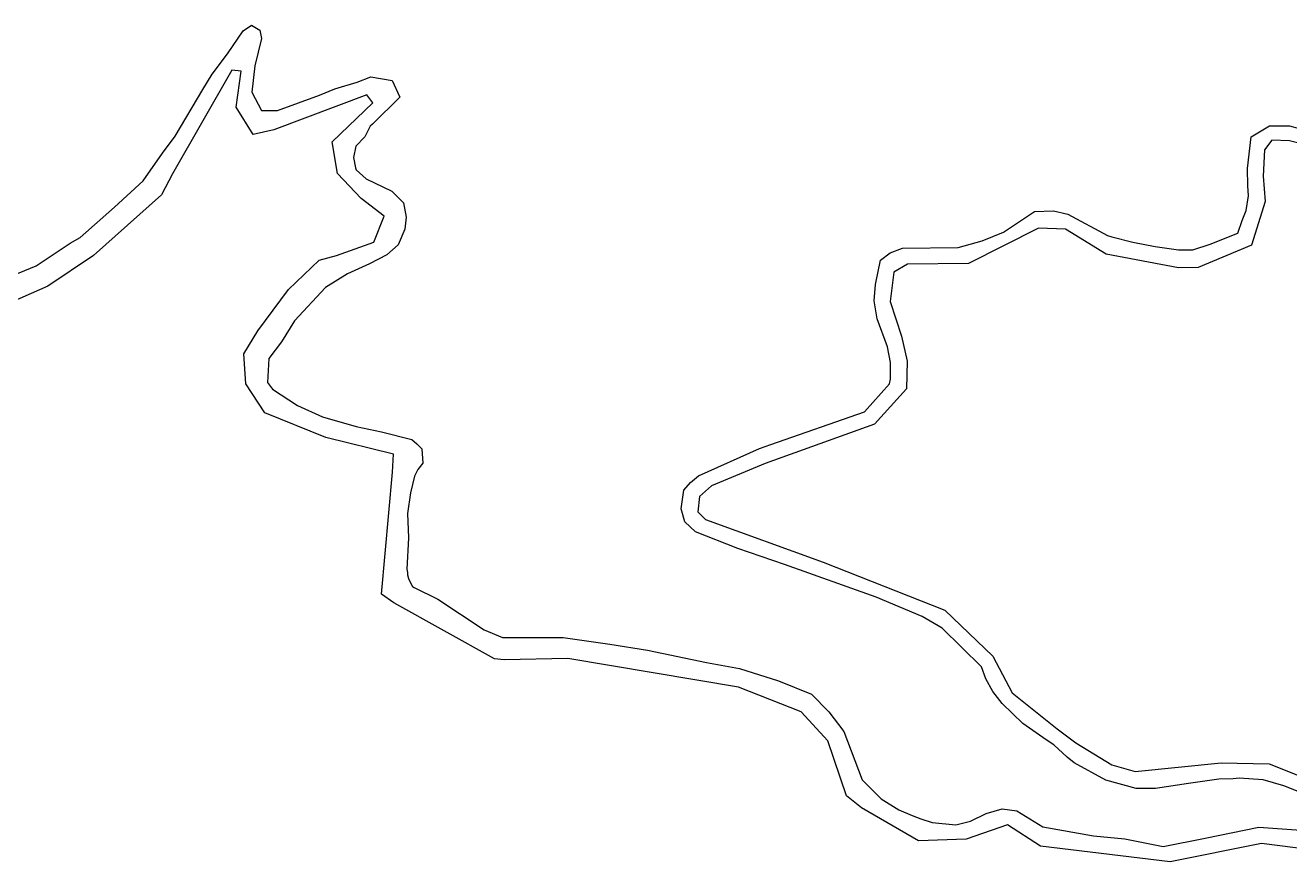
# Model space of a CAD drawing. Header units: millimetres. Extents: x 617751 to 636088, y 68402 to 77988.
# Drawn here: x 621879 to 622919, y 71187 to 71875 of the extents above; entities that cross this region are included whole.
import ezdxf

# ---------------------------------------------------------------- set-up
doc = ezdxf.new("R2010")
doc.units = ezdxf.units.MM
doc.header["$LTSCALE"] = 3
doc.header["$MEASUREMENT"] = 0
doc.layers.add('ALINHAMENTO PREDIAL', color=120, linetype='Continuous')

msp = doc.modelspace()

# ---------------------------------------------------------------- linework, layer by layer
at = {"layer": 'ALINHAMENTO PREDIAL'}
for points in [[(621858.7, 71665.1), (621888, 71677.2), (621915.8, 71695.6), (621924, 71700.5), (621952.3, 71725.2), (621975.9, 71746.9), (621991.7, 71769.7), (622002.2, 71783.6), (622025.1, 71821.9), (622032.7, 71834.6), (622045.2, 71851.2), (622058.1, 71870.2), (622065, 71874.8), (622071.8, 71870.9), (622073.3, 71864), (622067.7, 71841.4), (622065.3, 71819.8), (622073.3, 71804.7), (622086.5, 71804.7), (622120.9, 71817.4), (622133.5, 71822.5), (622152, 71828), (622163.3, 71832.3), (622180.6, 71829.3), (622187, 71815.8), (622164.5, 71793.4), (622162.5, 71791.8), (622158.1, 71783), (622150.9, 71775.3), (622148.8, 71766), (622150.6, 71757.6), (622151.2, 71756.1), (622159.2, 71748.6), (622180.3, 71738.5), (622190, 71728.8), (622192.3, 71717.2), (622191.2, 71707.1), (622185.6, 71694.4), (622176.2, 71686.1), (622162.2, 71678.8), (622143.9, 71670.4), (622126, 71659.3), (622100.5, 71631.9), (622089.6, 71614.5), (622079.2, 71600.8), (622078.3, 71581.1), (622082.2, 71575.7), (622102.9, 71562.2), (622123.4, 71552.9), (622151, 71545), (622172, 71540.6), (622196.8, 71534.3), (622201.1, 71530.7), (622205.2, 71526.6), (622205.8, 71514.9), (622201.7, 71509.6), (622199, 71504.3), (622195.7, 71490.4), (622193.3, 71473.4), (622194.2, 71453.6), (622192.8, 71427.8), (622193.2, 71424.9), (622193.2, 71423.1), (622194.1, 71420.2), (622194.9, 71418.1), (622197.3, 71413.6), (622198.9, 71412.7), (622218.4, 71403.2), (622256.3, 71377.8), (622271.4, 71371.7), (622321.4, 71371.7), (622359.7, 71366.1), (622390.8, 71361.1), (622439.3, 71351.1), (622466.5, 71346.1), (622498.4, 71335.9), (622525.7, 71325.1), (622539.9, 71310.4), (622552.3, 71294.3), (622567.2, 71254.6), (622582.9, 71238.9), (622597.3, 71229.8), (622608.5, 71225.4), (622615.4, 71222.4), (622624.8, 71219.6), (622644.4, 71217.7), (622656.4, 71220.5), (622669.3, 71226.9), (622682.4, 71230.7), (622694.4, 71229), (622715.9, 71216), (622757.6, 71208.6), (622783.2, 71206.1), (622814.7, 71199.7), (622849.4, 71206.6), (622893.4, 71215.7), (622935.6, 71212.6)], [(621858.7, 71665.1), (621888, 71677.2), (621915.8, 71695.6), (621924, 71700.5), (621952.3, 71725.2), (621975.9, 71746.9), (621991.7, 71769.7), (622002.2, 71783.6), (622025.1, 71821.9), (622032.7, 71834.6), (622045.2, 71851.2), (622058.1, 71870.2), (622065, 71874.8), (622071.8, 71870.9), (622073.3, 71864), (622067.7, 71841.4), (622065.3, 71819.8), (622073.3, 71804.7), (622086.5, 71804.7), (622120.9, 71817.4), (622133.5, 71822.5), (622152, 71828), (622163.3, 71832.3), (622180.6, 71829.3), (622187, 71815.8), (622164.5, 71793.4), (622162.5, 71791.8), (622158.1, 71783), (622150.9, 71775.3), (622148.8, 71766), (622150.6, 71757.6), (622151.2, 71756.1), (622159.2, 71748.6), (622180.3, 71738.5), (622190, 71728.8), (622192.3, 71717.2), (622191.2, 71707.1), (622185.6, 71694.4), (622176.2, 71686.1), (622162.2, 71678.8), (622143.9, 71670.4), (622126, 71659.3), (622100.5, 71631.9), (622089.6, 71614.5), (622079.2, 71600.8), (622078.3, 71581.1), (622082.2, 71575.7), (622102.9, 71562.2), (622123.4, 71552.9), (622151, 71545), (622172, 71540.6), (622196.8, 71534.3), (622201.1, 71530.7), (622205.2, 71526.6), (622205.8, 71514.9), (622201.7, 71509.6), (622199, 71504.3), (622195.7, 71490.4), (622193.3, 71473.4), (622194.2, 71453.6), (622192.8, 71427.8), (622193.2, 71424.9), (622193.2, 71423.1), (622194.1, 71420.2), (622194.9, 71418.1), (622197.3, 71413.6), (622198.9, 71412.7), (622218.4, 71403.2), (622256.3, 71377.8), (622271.4, 71371.7), (622321.4, 71371.7), (622359.7, 71366.1), (622390.8, 71361.1), (622439.3, 71351.1), (622466.5, 71346.1), (622498.4, 71335.9), (622525.7, 71325.1), (622539.9, 71310.4), (622552.3, 71294.3), (622567.2, 71254.6), (622582.9, 71238.9), (622597.3, 71229.8), (622608.5, 71225.4), (622615.4, 71222.4), (622624.8, 71219.6), (622644.4, 71217.7), (622656.4, 71220.5), (622669.3, 71226.9), (622682.4, 71230.7), (622694.4, 71229), (622715.9, 71216), (622757.6, 71208.6), (622783.2, 71206.1), (622814.7, 71199.7), (622849.4, 71206.6), (622893.4, 71215.7), (622935.6, 71212.6)], [(621858.7, 71665.1), (621888, 71677.2), (621915.8, 71695.6), (621924, 71700.5), (621952.3, 71725.2), (621975.9, 71746.9), (621991.7, 71769.7), (622002.2, 71783.6), (622025.1, 71821.9), (622032.7, 71834.6), (622045.2, 71851.2), (622058.1, 71870.2), (622065, 71874.8), (622071.8, 71870.9), (622073.3, 71864), (622067.7, 71841.4), (622065.3, 71819.8), (622073.3, 71804.7), (622086.5, 71804.7), (622120.9, 71817.4), (622133.5, 71822.5), (622152, 71828), (622163.3, 71832.3), (622180.6, 71829.3), (622187, 71815.8), (622164.5, 71793.4), (622162.5, 71791.8), (622158.1, 71783), (622150.9, 71775.3), (622148.8, 71766), (622150.6, 71757.6), (622151.2, 71756.1), (622159.2, 71748.6), (622180.3, 71738.5), (622190, 71728.8), (622192.3, 71717.2), (622191.2, 71707.1), (622185.6, 71694.4), (622176.2, 71686.1), (622162.2, 71678.8), (622143.9, 71670.4), (622126, 71659.3), (622100.5, 71631.9), (622089.6, 71614.5), (622079.2, 71600.8), (622078.3, 71581.1), (622082.2, 71575.7), (622102.9, 71562.2), (622123.4, 71552.9), (622151, 71545), (622172, 71540.6), (622196.8, 71534.3), (622201.1, 71530.7), (622205.2, 71526.6), (622205.8, 71514.9), (622201.7, 71509.6), (622199, 71504.3), (622195.7, 71490.4), (622193.3, 71473.4), (622194.2, 71453.6), (622192.8, 71427.8), (622193.2, 71424.9), (622193.2, 71423.1), (622194.1, 71420.2), (622194.9, 71418.1), (622197.3, 71413.6), (622198.9, 71412.7), (622218.4, 71403.2), (622256.3, 71377.8), (622271.4, 71371.7), (622321.4, 71371.7), (622359.7, 71366.1), (622390.8, 71361.1), (622439.3, 71351.1), (622466.5, 71346.1), (622498.4, 71335.9), (622525.7, 71325.1), (622539.9, 71310.4), (622552.3, 71294.3), (622567.2, 71254.6), (622582.9, 71238.9), (622597.3, 71229.8), (622608.5, 71225.4), (622615.4, 71222.4), (622624.8, 71219.6), (622644.4, 71217.7), (622656.4, 71220.5), (622669.3, 71226.9), (622682.4, 71230.7), (622694.4, 71229), (622715.9, 71216), (622757.6, 71208.6), (622783.2, 71206.1), (622814.7, 71199.7), (622849.4, 71206.6), (622893.4, 71215.7), (622935.6, 71212.6)], [(621858.7, 71665.1), (621888, 71677.2), (621915.8, 71695.6), (621924, 71700.5), (621952.3, 71725.2), (621975.9, 71746.9), (621991.7, 71769.7), (622002.2, 71783.6), (622025.1, 71821.9), (622032.7, 71834.6), (622045.2, 71851.2), (622058.1, 71870.2), (622065, 71874.8), (622071.8, 71870.9), (622073.3, 71864), (622067.7, 71841.4), (622065.3, 71819.8), (622073.3, 71804.7), (622086.5, 71804.7), (622120.9, 71817.4), (622133.5, 71822.5), (622152, 71828), (622163.3, 71832.3), (622180.6, 71829.3), (622187, 71815.8), (622164.5, 71793.4), (622162.5, 71791.8), (622158.1, 71783), (622150.9, 71775.3), (622148.8, 71766), (622150.6, 71757.6), (622151.2, 71756.1), (622159.2, 71748.6), (622180.3, 71738.5), (622190, 71728.8), (622192.3, 71717.2), (622191.2, 71707.1), (622185.6, 71694.4), (622176.2, 71686.1), (622162.2, 71678.8), (622143.9, 71670.4), (622126, 71659.3), (622100.5, 71631.9), (622089.6, 71614.5), (622079.2, 71600.8), (622078.3, 71581.1), (622082.2, 71575.7), (622102.9, 71562.2), (622123.4, 71552.9), (622151, 71545), (622172, 71540.6), (622196.8, 71534.3), (622201.1, 71530.7), (622205.2, 71526.6), (622205.8, 71514.9), (622201.7, 71509.6), (622199, 71504.3), (622195.7, 71490.4), (622193.3, 71473.4), (622194.2, 71453.6), (622192.8, 71427.8), (622193.2, 71424.9), (622193.2, 71423.1), (622194.1, 71420.2), (622194.9, 71418.1), (622197.3, 71413.6), (622198.9, 71412.7), (622218.4, 71403.2), (622256.3, 71377.8), (622271.4, 71371.7), (622321.4, 71371.7), (622359.7, 71366.1), (622390.8, 71361.1), (622439.3, 71351.1), (622466.5, 71346.1), (622498.4, 71335.9), (622525.7, 71325.1), (622539.9, 71310.4), (622552.3, 71294.3), (622567.2, 71254.6), (622582.9, 71238.9), (622597.3, 71229.8), (622608.5, 71225.4), (622615.4, 71222.4), (622624.8, 71219.6), (622644.4, 71217.7), (622656.4, 71220.5), (622669.3, 71226.9), (622682.4, 71230.7), (622694.4, 71229), (622715.9, 71216), (622757.6, 71208.6), (622783.2, 71206.1), (622814.7, 71199.7), (622849.4, 71206.6), (622893.4, 71215.7), (622935.6, 71212.6)], [(621858.7, 71665.1), (621888, 71677.2), (621915.8, 71695.6), (621924, 71700.5), (621952.3, 71725.2), (621975.9, 71746.9), (621991.7, 71769.7), (622002.2, 71783.6), (622025.1, 71821.9), (622032.7, 71834.6), (622045.2, 71851.2), (622058.1, 71870.2), (622065, 71874.8), (622071.8, 71870.9), (622073.3, 71864), (622067.7, 71841.4), (622065.3, 71819.8), (622073.3, 71804.7), (622086.5, 71804.7), (622120.9, 71817.4), (622133.5, 71822.5), (622152, 71828), (622163.3, 71832.3), (622180.6, 71829.3), (622187, 71815.8), (622164.5, 71793.4), (622162.5, 71791.8), (622158.1, 71783), (622150.9, 71775.3), (622148.8, 71766), (622150.6, 71757.6), (622151.2, 71756.1), (622159.2, 71748.6), (622180.3, 71738.5), (622190, 71728.8), (622192.3, 71717.2), (622191.2, 71707.1), (622185.6, 71694.4), (622176.2, 71686.1), (622162.2, 71678.8), (622143.9, 71670.4), (622126, 71659.3), (622100.5, 71631.9), (622089.6, 71614.5), (622079.2, 71600.8), (622078.3, 71581.1), (622082.2, 71575.7), (622102.9, 71562.2), (622123.4, 71552.9), (622151, 71545), (622172, 71540.6), (622196.8, 71534.3), (622201.1, 71530.7), (622205.2, 71526.6), (622205.8, 71514.9), (622201.7, 71509.6), (622199, 71504.3), (622195.7, 71490.4), (622193.3, 71473.4), (622194.2, 71453.6), (622192.8, 71427.8), (622193.2, 71424.9), (622193.2, 71423.1), (622194.1, 71420.2), (622194.9, 71418.1), (622197.3, 71413.6), (622198.9, 71412.7), (622218.4, 71403.2), (622256.3, 71377.8), (622271.4, 71371.7), (622321.4, 71371.7), (622359.7, 71366.1), (622390.8, 71361.1), (622439.3, 71351.1), (622466.5, 71346.1), (622498.4, 71335.9), (622525.7, 71325.1), (622539.9, 71310.4), (622552.3, 71294.3), (622567.2, 71254.6), (622582.9, 71238.9), (622597.3, 71229.8), (622608.5, 71225.4), (622615.4, 71222.4), (622624.8, 71219.6), (622644.4, 71217.7), (622656.4, 71220.5), (622669.3, 71226.9), (622682.4, 71230.7), (622694.4, 71229), (622715.9, 71216), (622757.6, 71208.6), (622783.2, 71206.1), (622814.7, 71199.7), (622849.4, 71206.6), (622893.4, 71215.7), (622935.6, 71212.6)], [(621858.7, 71665.1), (621888, 71677.2), (621915.8, 71695.6), (621924, 71700.5), (621952.3, 71725.2), (621975.9, 71746.9), (621991.7, 71769.7), (622002.2, 71783.6), (622025.1, 71821.9), (622032.7, 71834.6), (622045.2, 71851.2), (622058.1, 71870.2), (622065, 71874.8), (622071.8, 71870.9), (622073.3, 71864), (622067.7, 71841.4), (622065.3, 71819.8), (622073.3, 71804.7), (622086.5, 71804.7), (622120.9, 71817.4), (622133.5, 71822.5), (622152, 71828), (622163.3, 71832.3), (622180.6, 71829.3), (622187, 71815.8), (622164.5, 71793.4), (622162.5, 71791.8), (622158.1, 71783), (622150.9, 71775.3), (622148.8, 71766), (622150.6, 71757.6), (622151.2, 71756.1), (622159.2, 71748.6), (622180.3, 71738.5), (622190, 71728.8), (622192.3, 71717.2), (622191.2, 71707.1), (622185.6, 71694.4), (622176.2, 71686.1), (622162.2, 71678.8), (622143.9, 71670.4), (622126, 71659.3), (622100.5, 71631.9), (622089.6, 71614.5), (622079.2, 71600.8), (622078.3, 71581.1), (622082.2, 71575.7), (622102.9, 71562.2), (622123.4, 71552.9), (622151, 71545), (622172, 71540.6), (622196.8, 71534.3), (622201.1, 71530.7), (622205.2, 71526.6), (622205.8, 71514.9), (622201.7, 71509.6), (622199, 71504.3), (622195.7, 71490.4), (622193.3, 71473.4), (622194.2, 71453.6), (622192.8, 71427.8), (622193.2, 71424.9), (622193.2, 71423.1), (622194.1, 71420.2), (622194.9, 71418.1), (622197.3, 71413.6), (622198.9, 71412.7), (622218.4, 71403.2), (622256.3, 71377.8), (622271.4, 71371.7), (622321.4, 71371.7), (622359.7, 71366.1), (622390.8, 71361.1), (622439.3, 71351.1), (622466.5, 71346.1), (622498.4, 71335.9), (622525.7, 71325.1), (622539.9, 71310.4), (622552.3, 71294.3), (622567.2, 71254.6), (622582.9, 71238.9), (622597.3, 71229.8), (622608.5, 71225.4), (622615.4, 71222.4), (622624.8, 71219.6), (622644.4, 71217.7), (622656.4, 71220.5), (622669.3, 71226.9), (622682.4, 71230.7), (622694.4, 71229), (622715.9, 71216), (622757.6, 71208.6), (622783.2, 71206.1), (622814.7, 71199.7), (622849.4, 71206.6), (622893.4, 71215.7), (622935.6, 71212.6)], [(621858.7, 71665.1), (621888, 71677.2), (621915.8, 71695.6), (621924, 71700.5), (621952.3, 71725.2), (621975.9, 71746.9), (621991.7, 71769.7), (622002.2, 71783.6), (622025.1, 71821.9), (622032.7, 71834.6), (622045.2, 71851.2), (622058.1, 71870.2), (622065, 71874.8), (622071.8, 71870.9), (622073.3, 71864), (622067.7, 71841.4), (622065.3, 71819.8), (622073.3, 71804.7), (622086.5, 71804.7), (622120.9, 71817.4), (622133.5, 71822.5), (622152, 71828), (622163.3, 71832.3), (622180.6, 71829.3), (622187, 71815.8), (622164.5, 71793.4), (622162.5, 71791.8), (622158.1, 71783), (622150.9, 71775.3), (622148.8, 71766), (622150.6, 71757.6), (622151.2, 71756.1), (622159.2, 71748.6), (622180.3, 71738.5), (622190, 71728.8), (622192.3, 71717.2), (622191.2, 71707.1), (622185.6, 71694.4), (622176.2, 71686.1), (622162.2, 71678.8), (622143.9, 71670.4), (622126, 71659.3), (622100.5, 71631.9), (622089.6, 71614.5), (622079.2, 71600.8), (622078.3, 71581.1), (622082.2, 71575.7), (622102.9, 71562.2), (622123.4, 71552.9), (622151, 71545), (622172, 71540.6), (622196.8, 71534.3), (622201.1, 71530.7), (622205.2, 71526.6), (622205.8, 71514.9), (622201.7, 71509.6), (622199, 71504.3), (622195.7, 71490.4), (622193.3, 71473.4), (622194.2, 71453.6), (622192.8, 71427.8), (622193.2, 71424.9), (622193.2, 71423.1), (622194.1, 71420.2), (622194.9, 71418.1), (622197.3, 71413.6), (622198.9, 71412.7), (622218.4, 71403.2), (622256.3, 71377.8), (622271.4, 71371.7), (622321.4, 71371.7), (622359.7, 71366.1), (622390.8, 71361.1), (622439.3, 71351.1), (622466.5, 71346.1), (622498.4, 71335.9), (622525.7, 71325.1), (622539.9, 71310.4), (622552.3, 71294.3), (622567.2, 71254.6), (622582.9, 71238.9), (622597.3, 71229.8), (622608.5, 71225.4), (622615.4, 71222.4), (622624.8, 71219.6), (622644.4, 71217.7), (622656.4, 71220.5), (622669.3, 71226.9), (622682.4, 71230.7), (622694.4, 71229), (622715.9, 71216), (622757.6, 71208.6), (622783.2, 71206.1), (622814.7, 71199.7), (622849.4, 71206.6), (622893.4, 71215.7), (622935.6, 71212.6)], [(621858.7, 71665.1), (621888, 71677.2), (621915.8, 71695.6), (621924, 71700.5), (621952.3, 71725.2), (621975.9, 71746.9), (621991.7, 71769.7), (622002.2, 71783.6), (622025.1, 71821.9), (622032.7, 71834.6), (622045.2, 71851.2), (622058.1, 71870.2), (622065, 71874.8), (622071.8, 71870.9), (622073.3, 71864), (622067.7, 71841.4), (622065.3, 71819.8), (622073.3, 71804.7), (622086.5, 71804.7), (622120.9, 71817.4), (622133.5, 71822.5), (622152, 71828), (622163.3, 71832.3), (622180.6, 71829.3), (622187, 71815.8), (622164.5, 71793.4), (622162.5, 71791.8), (622158.1, 71783), (622150.9, 71775.3), (622148.8, 71766), (622150.6, 71757.6), (622151.2, 71756.1), (622159.2, 71748.6), (622180.3, 71738.5), (622190, 71728.8), (622192.3, 71717.2), (622191.2, 71707.1), (622185.6, 71694.4), (622176.2, 71686.1), (622162.2, 71678.8), (622143.9, 71670.4), (622126, 71659.3), (622100.5, 71631.9), (622089.6, 71614.5), (622079.2, 71600.8), (622078.3, 71581.1), (622082.2, 71575.7), (622102.9, 71562.2), (622123.4, 71552.9), (622151, 71545), (622172, 71540.6), (622196.8, 71534.3), (622201.1, 71530.7), (622205.2, 71526.6), (622205.8, 71514.9), (622201.7, 71509.6), (622199, 71504.3), (622195.7, 71490.4), (622193.3, 71473.4), (622194.2, 71453.6), (622192.8, 71427.8), (622193.2, 71424.9), (622193.2, 71423.1), (622194.1, 71420.2), (622194.9, 71418.1), (622197.3, 71413.6), (622198.9, 71412.7), (622218.4, 71403.2), (622256.3, 71377.8), (622271.4, 71371.7), (622321.4, 71371.7), (622359.7, 71366.1), (622390.8, 71361.1), (622439.3, 71351.1), (622466.5, 71346.1), (622498.4, 71335.9), (622525.7, 71325.1), (622539.9, 71310.4), (622552.3, 71294.3), (622567.2, 71254.6), (622582.9, 71238.9), (622597.3, 71229.8), (622608.5, 71225.4), (622615.4, 71222.4), (622624.8, 71219.6), (622644.4, 71217.7), (622656.4, 71220.5), (622669.3, 71226.9), (622682.4, 71230.7), (622694.4, 71229), (622715.9, 71216), (622757.6, 71208.6), (622783.2, 71206.1), (622814.7, 71199.7), (622849.4, 71206.6), (622893.4, 71215.7), (622935.6, 71212.6)], [(622964.4, 71193.6), (622895.8, 71202.3), (622820.5, 71187.3), (622713.9, 71200.2), (622686.7, 71217.6), (622652.8, 71205.7), (622613.7, 71204.5), (622566.8, 71231.7), (622554.4, 71241.3), (622539.1, 71286.6), (622517, 71310.6), (622465.6, 71330.8), (622325.2, 71354.4), (622272.7, 71353.3), (622264.8, 71354.1), (622182, 71400.2), (622172, 71407.1), (622181.1, 71507.6), (622181.9, 71522.2), (622126.2, 71536.1), (622076.1, 71556.2), (622060.3, 71580.2), (622058.8, 71604.7), (622070.2, 71623.6), (622095.5, 71657.6), (622120.7, 71681.6), (622134.9, 71685.6), (622165.7, 71696.6), (622174, 71717.9), (622155.1, 71732.5), (622135.7, 71753.1), (622131.4, 71779), (622164.9, 71811), (622159.8, 71817.6), (622083.3, 71788.9), (622066.3, 71785), (622052.5, 71807.5), (622056.4, 71837), (622048.9, 71837.8), (622000.1, 71752.7), (621990.9, 71735.3), (621935, 71685.7), (621897.5, 71660.3), (621860.8, 71644.2)], [(622964.4, 71193.6), (622895.8, 71202.3), (622820.5, 71187.3), (622713.9, 71200.2), (622686.7, 71217.6), (622652.8, 71205.7), (622613.7, 71204.5), (622566.8, 71231.7), (622554.4, 71241.3), (622539.1, 71286.6), (622517, 71310.6), (622465.6, 71330.8), (622325.2, 71354.4), (622272.7, 71353.3), (622264.8, 71354.1), (622182, 71400.2), (622172, 71407.1), (622181.1, 71507.6), (622181.9, 71522.2), (622126.2, 71536.1), (622076.1, 71556.2), (622060.3, 71580.2), (622058.8, 71604.7), (622070.2, 71623.6), (622095.5, 71657.6), (622120.7, 71681.6), (622134.9, 71685.6), (622165.7, 71696.6), (622174, 71717.9), (622155.1, 71732.5), (622135.7, 71753.1), (622131.4, 71779), (622164.9, 71811), (622159.8, 71817.6), (622083.3, 71788.9), (622066.3, 71785), (622052.5, 71807.5), (622056.4, 71837), (622048.9, 71837.8), (622000.1, 71752.7), (621990.9, 71735.3), (621935, 71685.7), (621897.5, 71660.3), (621860.8, 71644.2)], [(622964.4, 71193.6), (622895.8, 71202.3), (622820.5, 71187.3), (622713.9, 71200.2), (622686.7, 71217.6), (622652.8, 71205.7), (622613.7, 71204.5), (622566.8, 71231.7), (622554.4, 71241.3), (622539.1, 71286.6), (622517, 71310.6), (622465.6, 71330.8), (622325.2, 71354.4), (622272.7, 71353.3), (622264.8, 71354.1), (622182, 71400.2), (622172, 71407.1), (622181.1, 71507.6), (622181.9, 71522.2), (622126.2, 71536.1), (622076.1, 71556.2), (622060.3, 71580.2), (622058.8, 71604.7), (622070.2, 71623.6), (622095.5, 71657.6), (622120.7, 71681.6), (622134.9, 71685.6), (622165.7, 71696.6), (622174, 71717.9), (622155.1, 71732.5), (622135.7, 71753.1), (622131.4, 71779), (622164.9, 71811), (622159.8, 71817.6), (622083.3, 71788.9), (622066.3, 71785), (622052.5, 71807.5), (622056.4, 71837), (622048.9, 71837.8), (622000.1, 71752.7), (621990.9, 71735.3), (621935, 71685.7), (621897.5, 71660.3), (621860.8, 71644.2)], [(622964.4, 71193.6), (622895.8, 71202.3), (622820.5, 71187.3), (622713.9, 71200.2), (622686.7, 71217.6), (622652.8, 71205.7), (622613.7, 71204.5), (622566.8, 71231.7), (622554.4, 71241.3), (622539.1, 71286.6), (622517, 71310.6), (622465.6, 71330.8), (622325.2, 71354.4), (622272.7, 71353.3), (622264.8, 71354.1), (622182, 71400.2), (622172, 71407.1), (622181.1, 71507.6), (622181.9, 71522.2), (622126.2, 71536.1), (622076.1, 71556.2), (622060.3, 71580.2), (622058.8, 71604.7), (622070.2, 71623.6), (622095.5, 71657.6), (622120.7, 71681.6), (622134.9, 71685.6), (622165.7, 71696.6), (622174, 71717.9), (622155.1, 71732.5), (622135.7, 71753.1), (622131.4, 71779), (622164.9, 71811), (622159.8, 71817.6), (622083.3, 71788.9), (622066.3, 71785), (622052.5, 71807.5), (622056.4, 71837), (622048.9, 71837.8), (622000.1, 71752.7), (621990.9, 71735.3), (621935, 71685.7), (621897.5, 71660.3), (621860.8, 71644.2)], [(622964.4, 71193.6), (622895.8, 71202.3), (622820.5, 71187.3), (622713.9, 71200.2), (622686.7, 71217.6), (622652.8, 71205.7), (622613.7, 71204.5), (622566.8, 71231.7), (622554.4, 71241.3), (622539.1, 71286.6), (622517, 71310.6), (622465.6, 71330.8), (622325.2, 71354.4), (622272.7, 71353.3), (622264.8, 71354.1), (622182, 71400.2), (622172, 71407.1), (622181.1, 71507.6), (622181.9, 71522.2), (622126.2, 71536.1), (622076.1, 71556.2), (622060.3, 71580.2), (622058.8, 71604.7), (622070.2, 71623.6), (622095.5, 71657.6), (622120.7, 71681.6), (622134.9, 71685.6), (622165.7, 71696.6), (622174, 71717.9), (622155.1, 71732.5), (622135.7, 71753.1), (622131.4, 71779), (622164.9, 71811), (622159.8, 71817.6), (622083.3, 71788.9), (622066.3, 71785), (622052.5, 71807.5), (622056.4, 71837), (622048.9, 71837.8), (622000.1, 71752.7), (621990.9, 71735.3), (621935, 71685.7), (621897.5, 71660.3), (621860.8, 71644.2)], [(622964.4, 71193.6), (622895.8, 71202.3), (622820.5, 71187.3), (622713.9, 71200.2), (622686.7, 71217.6), (622652.8, 71205.7), (622613.7, 71204.5), (622566.8, 71231.7), (622554.4, 71241.3), (622539.1, 71286.6), (622517, 71310.6), (622465.6, 71330.8), (622325.2, 71354.4), (622272.7, 71353.3), (622264.8, 71354.1), (622182, 71400.2), (622172, 71407.1), (622181.1, 71507.6), (622181.9, 71522.2), (622126.2, 71536.1), (622076.1, 71556.2), (622060.3, 71580.2), (622058.8, 71604.7), (622070.2, 71623.6), (622095.5, 71657.6), (622120.7, 71681.6), (622134.9, 71685.6), (622165.7, 71696.6), (622174, 71717.9), (622155.1, 71732.5), (622135.7, 71753.1), (622131.4, 71779), (622164.9, 71811), (622159.8, 71817.6), (622083.3, 71788.9), (622066.3, 71785), (622052.5, 71807.5), (622056.4, 71837), (622048.9, 71837.8), (622000.1, 71752.7), (621990.9, 71735.3), (621935, 71685.7), (621897.5, 71660.3), (621860.8, 71644.2)], [(622964.4, 71193.6), (622895.8, 71202.3), (622820.5, 71187.3), (622713.9, 71200.2), (622686.7, 71217.6), (622652.8, 71205.7), (622613.7, 71204.5), (622566.8, 71231.7), (622554.4, 71241.3), (622539.1, 71286.6), (622517, 71310.6), (622465.6, 71330.8), (622325.2, 71354.4), (622272.7, 71353.3), (622264.8, 71354.1), (622182, 71400.2), (622172, 71407.1), (622181.1, 71507.6), (622181.9, 71522.2), (622126.2, 71536.1), (622076.1, 71556.2), (622060.3, 71580.2), (622058.8, 71604.7), (622070.2, 71623.6), (622095.5, 71657.6), (622120.7, 71681.6), (622134.9, 71685.6), (622165.7, 71696.6), (622174, 71717.9), (622155.1, 71732.5), (622135.7, 71753.1), (622131.4, 71779), (622164.9, 71811), (622159.8, 71817.6), (622083.3, 71788.9), (622066.3, 71785), (622052.5, 71807.5), (622056.4, 71837), (622048.9, 71837.8), (622000.1, 71752.7), (621990.9, 71735.3), (621935, 71685.7), (621897.5, 71660.3), (621860.8, 71644.2)], [(622964.4, 71193.6), (622895.8, 71202.3), (622820.5, 71187.3), (622713.9, 71200.2), (622686.7, 71217.6), (622652.8, 71205.7), (622613.7, 71204.5), (622566.8, 71231.7), (622554.4, 71241.3), (622539.1, 71286.6), (622517, 71310.6), (622465.6, 71330.8), (622325.2, 71354.4), (622272.7, 71353.3), (622264.8, 71354.1), (622182, 71400.2), (622172, 71407.1), (622181.1, 71507.6), (622181.9, 71522.2), (622126.2, 71536.1), (622076.1, 71556.2), (622060.3, 71580.2), (622058.8, 71604.7), (622070.2, 71623.6), (622095.5, 71657.6), (622120.7, 71681.6), (622134.9, 71685.6), (622165.7, 71696.6), (622174, 71717.9), (622155.1, 71732.5), (622135.7, 71753.1), (622131.4, 71779), (622164.9, 71811), (622159.8, 71817.6), (622083.3, 71788.9), (622066.3, 71785), (622052.5, 71807.5), (622056.4, 71837), (622048.9, 71837.8), (622000.1, 71752.7), (621990.9, 71735.3), (621935, 71685.7), (621897.5, 71660.3), (621860.8, 71644.2)], [(622928.6, 71243.8), (622914, 71249.7), (622897, 71254.5), (622877.2, 71256), (622872.4, 71255.5), (622860.5, 71255), (622835.7, 71251.5), (622808.4, 71247.5), (622792.7, 71247.5), (622767.8, 71254.2), (622741.6, 71268.6), (622735.8, 71273.3), (622724.9, 71283.3), (622718.6, 71287.6), (622699.4, 71300.8), (622682.5, 71317.2), (622674.7, 71327.1), (622668.9, 71337.6), (622665.5, 71347.6), (622633, 71379.2), (622616.5, 71388.9), (622578.9, 71404.7), (622503.5, 71431.7), (622464.9, 71444.7), (622430.2, 71458.5), (622421.5, 71466.6), (622418.5, 71477.3), (622420.7, 71492.6), (622426.1, 71499.1), (622432.7, 71504.6), (622482.8, 71526.9), (622492.2, 71530.3), (622569.1, 71557.1), (622589.8, 71580.2), (622590.6, 71583.9), (622590.6, 71597.7), (622588.2, 71610.6), (622579.7, 71633.6), (622577, 71648.4), (622578.1, 71661.6), (622582.4, 71681.6), (622590.4, 71687.7), (622600.5, 71691.6), (622646.2, 71692.1), (622666, 71697.5), (622683.5, 71704.7), (622709, 71721.6), (622724.5, 71722.2), (622736.4, 71719.5), (622769, 71701.9), (622772.5, 71701), (622789.9, 71696.6), (622808.3, 71693.1), (622827.4, 71690.2), (622839.1, 71690.2), (622853.4, 71694.9), (622876.3, 71703.8), (622879.8, 71714.3), (622883.2, 71722.5), (622885, 71734.7), (622884.6, 71742.9), (622884.1, 71757.2), (622887.3, 71783.2), (622902.2, 71792.2), (622918.6, 71792.2), (622966.5, 71779)], [(622928.6, 71243.8), (622914, 71249.7), (622897, 71254.5), (622877.2, 71256), (622872.4, 71255.5), (622860.5, 71255), (622835.7, 71251.5), (622808.4, 71247.5), (622792.7, 71247.5), (622767.8, 71254.2), (622741.6, 71268.6), (622735.8, 71273.3), (622724.9, 71283.3), (622718.6, 71287.6), (622699.4, 71300.8), (622682.5, 71317.2), (622674.7, 71327.1), (622668.9, 71337.6), (622665.5, 71347.6), (622633, 71379.2), (622616.5, 71388.9), (622578.9, 71404.7), (622503.5, 71431.7), (622464.9, 71444.7), (622430.2, 71458.5), (622421.5, 71466.6), (622418.5, 71477.3), (622420.7, 71492.6), (622426.1, 71499.1), (622432.7, 71504.6), (622482.8, 71526.9), (622492.2, 71530.3), (622569.1, 71557.1), (622589.8, 71580.2), (622590.6, 71583.9), (622590.6, 71597.7), (622588.2, 71610.6), (622579.7, 71633.6), (622577, 71648.4), (622578.1, 71661.6), (622582.4, 71681.6), (622590.4, 71687.7), (622600.5, 71691.6), (622646.2, 71692.1), (622666, 71697.5), (622683.5, 71704.7), (622709, 71721.6), (622724.5, 71722.2), (622736.4, 71719.5), (622769, 71701.9), (622772.5, 71701), (622789.9, 71696.6), (622808.3, 71693.1), (622827.4, 71690.2), (622839.1, 71690.2), (622853.4, 71694.9), (622876.3, 71703.8), (622879.8, 71714.3), (622883.2, 71722.5), (622885, 71734.7), (622884.6, 71742.9), (622884.1, 71757.2), (622887.3, 71783.2), (622902.2, 71792.2), (622918.6, 71792.2), (622966.5, 71779)], [(622928.6, 71243.8), (622914, 71249.7), (622897, 71254.5), (622877.2, 71256), (622872.4, 71255.5), (622860.5, 71255), (622835.7, 71251.5), (622808.4, 71247.5), (622792.7, 71247.5), (622767.8, 71254.2), (622741.6, 71268.6), (622735.8, 71273.3), (622724.9, 71283.3), (622718.6, 71287.6), (622699.4, 71300.8), (622682.5, 71317.2), (622674.7, 71327.1), (622668.9, 71337.6), (622665.5, 71347.6), (622633, 71379.2), (622616.5, 71388.9), (622578.9, 71404.7), (622503.5, 71431.7), (622464.9, 71444.7), (622430.2, 71458.5), (622421.5, 71466.6), (622418.5, 71477.3), (622420.7, 71492.6), (622426.1, 71499.1), (622432.7, 71504.6), (622482.8, 71526.9), (622492.2, 71530.3), (622569.1, 71557.1), (622589.8, 71580.2), (622590.6, 71583.9), (622590.6, 71597.7), (622588.2, 71610.6), (622579.7, 71633.6), (622577, 71648.4), (622578.1, 71661.6), (622582.4, 71681.6), (622590.4, 71687.7), (622600.5, 71691.6), (622646.2, 71692.1), (622666, 71697.5), (622683.5, 71704.7), (622709, 71721.6), (622724.5, 71722.2), (622736.4, 71719.5), (622769, 71701.9), (622772.5, 71701), (622789.9, 71696.6), (622808.3, 71693.1), (622827.4, 71690.2), (622839.1, 71690.2), (622853.4, 71694.9), (622876.3, 71703.8), (622879.8, 71714.3), (622883.2, 71722.5), (622885, 71734.7), (622884.6, 71742.9), (622884.1, 71757.2), (622887.3, 71783.2), (622902.2, 71792.2), (622918.6, 71792.2), (622966.5, 71779)], [(622928.6, 71243.8), (622914, 71249.7), (622897, 71254.5), (622877.2, 71256), (622872.4, 71255.5), (622860.5, 71255), (622835.7, 71251.5), (622808.4, 71247.5), (622792.7, 71247.5), (622767.8, 71254.2), (622741.6, 71268.6), (622735.8, 71273.3), (622724.9, 71283.3), (622718.6, 71287.6), (622699.4, 71300.8), (622682.5, 71317.2), (622674.7, 71327.1), (622668.9, 71337.6), (622665.5, 71347.6), (622633, 71379.2), (622616.5, 71388.9), (622578.9, 71404.7), (622503.5, 71431.7), (622464.9, 71444.7), (622430.2, 71458.5), (622421.5, 71466.6), (622418.5, 71477.3), (622420.7, 71492.6), (622426.1, 71499.1), (622432.7, 71504.6), (622482.8, 71526.9), (622492.2, 71530.3), (622569.1, 71557.1), (622589.8, 71580.2), (622590.6, 71583.9), (622590.6, 71597.7), (622588.2, 71610.6), (622579.7, 71633.6), (622577, 71648.4), (622578.1, 71661.6), (622582.4, 71681.6), (622590.4, 71687.7), (622600.5, 71691.6), (622646.2, 71692.1), (622666, 71697.5), (622683.5, 71704.7), (622709, 71721.6), (622724.5, 71722.2), (622736.4, 71719.5), (622769, 71701.9), (622772.5, 71701), (622789.9, 71696.6), (622808.3, 71693.1), (622827.4, 71690.2), (622839.1, 71690.2), (622853.4, 71694.9), (622876.3, 71703.8), (622879.8, 71714.3), (622883.2, 71722.5), (622885, 71734.7), (622884.6, 71742.9), (622884.1, 71757.2), (622887.3, 71783.2), (622902.2, 71792.2), (622918.6, 71792.2), (622966.5, 71779)], [(622928.6, 71243.8), (622914, 71249.7), (622897, 71254.5), (622877.2, 71256), (622872.4, 71255.5), (622860.5, 71255), (622835.7, 71251.5), (622808.4, 71247.5), (622792.7, 71247.5), (622767.8, 71254.2), (622741.6, 71268.6), (622735.8, 71273.3), (622724.9, 71283.3), (622718.6, 71287.6), (622699.4, 71300.8), (622682.5, 71317.2), (622674.7, 71327.1), (622668.9, 71337.6), (622665.5, 71347.6), (622633, 71379.2), (622616.5, 71388.9), (622578.9, 71404.7), (622503.5, 71431.7), (622464.9, 71444.7), (622430.2, 71458.5), (622421.5, 71466.6), (622418.5, 71477.3), (622420.7, 71492.6), (622426.1, 71499.1), (622432.7, 71504.6), (622482.8, 71526.9), (622492.2, 71530.3), (622569.1, 71557.1), (622589.8, 71580.2), (622590.6, 71583.9), (622590.6, 71597.7), (622588.2, 71610.6), (622579.7, 71633.6), (622577, 71648.4), (622578.1, 71661.6), (622582.4, 71681.6), (622590.4, 71687.7), (622600.5, 71691.6), (622646.2, 71692.1), (622666, 71697.5), (622683.5, 71704.7), (622709, 71721.6), (622724.5, 71722.2), (622736.4, 71719.5), (622769, 71701.9), (622772.5, 71701), (622789.9, 71696.6), (622808.3, 71693.1), (622827.4, 71690.2), (622839.1, 71690.2), (622853.4, 71694.9), (622876.3, 71703.8), (622879.8, 71714.3), (622883.2, 71722.5), (622885, 71734.7), (622884.6, 71742.9), (622884.1, 71757.2), (622887.3, 71783.2), (622902.2, 71792.2), (622918.6, 71792.2), (622966.5, 71779)], [(622928.6, 71243.8), (622914, 71249.7), (622897, 71254.5), (622877.2, 71256), (622872.4, 71255.5), (622860.5, 71255), (622835.7, 71251.5), (622808.4, 71247.5), (622792.7, 71247.5), (622767.8, 71254.2), (622741.6, 71268.6), (622735.8, 71273.3), (622724.9, 71283.3), (622718.6, 71287.6), (622699.4, 71300.8), (622682.5, 71317.2), (622674.7, 71327.1), (622668.9, 71337.6), (622665.5, 71347.6), (622633, 71379.2), (622616.5, 71388.9), (622578.9, 71404.7), (622503.5, 71431.7), (622464.9, 71444.7), (622430.2, 71458.5), (622421.5, 71466.6), (622418.5, 71477.3), (622420.7, 71492.6), (622426.1, 71499.1), (622432.7, 71504.6), (622482.8, 71526.9), (622492.2, 71530.3), (622569.1, 71557.1), (622589.8, 71580.2), (622590.6, 71583.9), (622590.6, 71597.7), (622588.2, 71610.6), (622579.7, 71633.6), (622577, 71648.4), (622578.1, 71661.6), (622582.4, 71681.6), (622590.4, 71687.7), (622600.5, 71691.6), (622646.2, 71692.1), (622666, 71697.5), (622683.5, 71704.7), (622709, 71721.6), (622724.5, 71722.2), (622736.4, 71719.5), (622769, 71701.9), (622772.5, 71701), (622789.9, 71696.6), (622808.3, 71693.1), (622827.4, 71690.2), (622839.1, 71690.2), (622853.4, 71694.9), (622876.3, 71703.8), (622879.8, 71714.3), (622883.2, 71722.5), (622885, 71734.7), (622884.6, 71742.9), (622884.1, 71757.2), (622887.3, 71783.2), (622902.2, 71792.2), (622918.6, 71792.2), (622966.5, 71779)], [(622928.6, 71243.8), (622914, 71249.7), (622897, 71254.5), (622877.2, 71256), (622872.4, 71255.5), (622860.5, 71255), (622835.7, 71251.5), (622808.4, 71247.5), (622792.7, 71247.5), (622767.8, 71254.2), (622741.6, 71268.6), (622735.8, 71273.3), (622724.9, 71283.3), (622718.6, 71287.6), (622699.4, 71300.8), (622682.5, 71317.2), (622674.7, 71327.1), (622668.9, 71337.6), (622665.5, 71347.6), (622633, 71379.2), (622616.5, 71388.9), (622578.9, 71404.7), (622503.5, 71431.7), (622464.9, 71444.7), (622430.2, 71458.5), (622421.5, 71466.6), (622418.5, 71477.3), (622420.7, 71492.6), (622426.1, 71499.1), (622432.7, 71504.6), (622482.8, 71526.9), (622492.2, 71530.3), (622569.1, 71557.1), (622589.8, 71580.2), (622590.6, 71583.9), (622590.6, 71597.7), (622588.2, 71610.6), (622579.7, 71633.6), (622577, 71648.4), (622578.1, 71661.6), (622582.4, 71681.6), (622590.4, 71687.7), (622600.5, 71691.6), (622646.2, 71692.1), (622666, 71697.5), (622683.5, 71704.7), (622709, 71721.6), (622724.5, 71722.2), (622736.4, 71719.5), (622769, 71701.9), (622772.5, 71701), (622789.9, 71696.6), (622808.3, 71693.1), (622827.4, 71690.2), (622839.1, 71690.2), (622853.4, 71694.9), (622876.3, 71703.8), (622879.8, 71714.3), (622883.2, 71722.5), (622885, 71734.7), (622884.6, 71742.9), (622884.1, 71757.2), (622887.3, 71783.2), (622902.2, 71792.2), (622918.6, 71792.2), (622966.5, 71779)], [(622928.6, 71243.8), (622914, 71249.7), (622897, 71254.5), (622877.2, 71256), (622872.4, 71255.5), (622860.5, 71255), (622835.7, 71251.5), (622808.4, 71247.5), (622792.7, 71247.5), (622767.8, 71254.2), (622741.6, 71268.6), (622735.8, 71273.3), (622724.9, 71283.3), (622718.6, 71287.6), (622699.4, 71300.8), (622682.5, 71317.2), (622674.7, 71327.1), (622668.9, 71337.6), (622665.5, 71347.6), (622633, 71379.2), (622616.5, 71388.9), (622578.9, 71404.7), (622503.5, 71431.7), (622464.9, 71444.7), (622430.2, 71458.5), (622421.5, 71466.6), (622418.5, 71477.3), (622420.7, 71492.6), (622426.1, 71499.1), (622432.7, 71504.6), (622482.8, 71526.9), (622492.2, 71530.3), (622569.1, 71557.1), (622589.8, 71580.2), (622590.6, 71583.9), (622590.6, 71597.7), (622588.2, 71610.6), (622579.7, 71633.6), (622577, 71648.4), (622578.1, 71661.6), (622582.4, 71681.6), (622590.4, 71687.7), (622600.5, 71691.6), (622646.2, 71692.1), (622666, 71697.5), (622683.5, 71704.7), (622709, 71721.6), (622724.5, 71722.2), (622736.4, 71719.5), (622769, 71701.9), (622772.5, 71701), (622789.9, 71696.6), (622808.3, 71693.1), (622827.4, 71690.2), (622839.1, 71690.2), (622853.4, 71694.9), (622876.3, 71703.8), (622879.8, 71714.3), (622883.2, 71722.5), (622885, 71734.7), (622884.6, 71742.9), (622884.1, 71757.2), (622887.3, 71783.2), (622902.2, 71792.2), (622918.6, 71792.2), (622966.5, 71779)], [(623028.4, 71752.6), (622918.7, 71779.9), (622904.1, 71780.3), (622898.2, 71772.4), (622897, 71750.7), (622898.6, 71729.9), (622887.6, 71694), (622843.7, 71675.8), (622827.5, 71675.4), (622768, 71686.8), (622734.4, 71707.3), (622712.3, 71708.1), (622654.8, 71679), (622604.6, 71678.5), (622593.2, 71671.9), (622590.4, 71647.8), (622599.5, 71619.3), (622604.2, 71598.8), (622603.8, 71576), (622577.4, 71546.8), (622487.4, 71514.7), (622443.3, 71496.2), (622433.4, 71487.5), (622432.2, 71474.9), (622438.5, 71468.6), (622535.1, 71433.6), (622635.3, 71394), (622674.8, 71356.2), (622690.6, 71326), (622727.6, 71296.5), (622743, 71285.1), (622772.6, 71266.9), (622791.9, 71261.4), (622862.6, 71268.5), (622902, 71267.7), (622942.6, 71251.6)], [(623028.4, 71752.6), (622918.7, 71779.9), (622904.1, 71780.3), (622898.2, 71772.4), (622897, 71750.7), (622898.6, 71729.9), (622887.6, 71694), (622843.7, 71675.8), (622827.5, 71675.4), (622768, 71686.8), (622734.4, 71707.3), (622712.3, 71708.1), (622654.8, 71679), (622604.6, 71678.5), (622593.2, 71671.9), (622590.4, 71647.8), (622599.5, 71619.3), (622604.2, 71598.8), (622603.8, 71576), (622577.4, 71546.8), (622487.4, 71514.7), (622443.3, 71496.2), (622433.4, 71487.5), (622432.2, 71474.9), (622438.5, 71468.6), (622535.1, 71433.6), (622635.3, 71394), (622674.8, 71356.2), (622690.6, 71326), (622727.6, 71296.5), (622743, 71285.1), (622772.6, 71266.9), (622791.9, 71261.4), (622862.6, 71268.5), (622902, 71267.7), (622942.6, 71251.6)], [(623028.4, 71752.6), (622918.7, 71779.9), (622904.1, 71780.3), (622898.2, 71772.4), (622897, 71750.7), (622898.6, 71729.9), (622887.6, 71694), (622843.7, 71675.8), (622827.5, 71675.4), (622768, 71686.8), (622734.4, 71707.3), (622712.3, 71708.1), (622654.8, 71679), (622604.6, 71678.5), (622593.2, 71671.9), (622590.4, 71647.8), (622599.5, 71619.3), (622604.2, 71598.8), (622603.8, 71576), (622577.4, 71546.8), (622487.4, 71514.7), (622443.3, 71496.2), (622433.4, 71487.5), (622432.2, 71474.9), (622438.5, 71468.6), (622535.1, 71433.6), (622635.3, 71394), (622674.8, 71356.2), (622690.6, 71326), (622727.6, 71296.5), (622743, 71285.1), (622772.6, 71266.9), (622791.9, 71261.4), (622862.6, 71268.5), (622902, 71267.7), (622942.6, 71251.6)], [(623028.4, 71752.6), (622918.7, 71779.9), (622904.1, 71780.3), (622898.2, 71772.4), (622897, 71750.7), (622898.6, 71729.9), (622887.6, 71694), (622843.7, 71675.8), (622827.5, 71675.4), (622768, 71686.8), (622734.4, 71707.3), (622712.3, 71708.1), (622654.8, 71679), (622604.6, 71678.5), (622593.2, 71671.9), (622590.4, 71647.8), (622599.5, 71619.3), (622604.2, 71598.8), (622603.8, 71576), (622577.4, 71546.8), (622487.4, 71514.7), (622443.3, 71496.2), (622433.4, 71487.5), (622432.2, 71474.9), (622438.5, 71468.6), (622535.1, 71433.6), (622635.3, 71394), (622674.8, 71356.2), (622690.6, 71326), (622727.6, 71296.5), (622743, 71285.1), (622772.6, 71266.9), (622791.9, 71261.4), (622862.6, 71268.5), (622902, 71267.7), (622942.6, 71251.6)], [(623028.4, 71752.6), (622918.7, 71779.9), (622904.1, 71780.3), (622898.2, 71772.4), (622897, 71750.7), (622898.6, 71729.9), (622887.6, 71694), (622843.7, 71675.8), (622827.5, 71675.4), (622768, 71686.8), (622734.4, 71707.3), (622712.3, 71708.1), (622654.8, 71679), (622604.6, 71678.5), (622593.2, 71671.9), (622590.4, 71647.8), (622599.5, 71619.3), (622604.2, 71598.8), (622603.8, 71576), (622577.4, 71546.8), (622487.4, 71514.7), (622443.3, 71496.2), (622433.4, 71487.5), (622432.2, 71474.9), (622438.5, 71468.6), (622535.1, 71433.6), (622635.3, 71394), (622674.8, 71356.2), (622690.6, 71326), (622727.6, 71296.5), (622743, 71285.1), (622772.6, 71266.9), (622791.9, 71261.4), (622862.6, 71268.5), (622902, 71267.7), (622942.6, 71251.6)], [(623028.4, 71752.6), (622918.7, 71779.9), (622904.1, 71780.3), (622898.2, 71772.4), (622897, 71750.7), (622898.6, 71729.9), (622887.6, 71694), (622843.7, 71675.8), (622827.5, 71675.4), (622768, 71686.8), (622734.4, 71707.3), (622712.3, 71708.1), (622654.8, 71679), (622604.6, 71678.5), (622593.2, 71671.9), (622590.4, 71647.8), (622599.5, 71619.3), (622604.2, 71598.8), (622603.8, 71576), (622577.4, 71546.8), (622487.4, 71514.7), (622443.3, 71496.2), (622433.4, 71487.5), (622432.2, 71474.9), (622438.5, 71468.6), (622535.1, 71433.6), (622635.3, 71394), (622674.8, 71356.2), (622690.6, 71326), (622727.6, 71296.5), (622743, 71285.1), (622772.6, 71266.9), (622791.9, 71261.4), (622862.6, 71268.5), (622902, 71267.7), (622942.6, 71251.6)], [(623028.4, 71752.6), (622918.7, 71779.9), (622904.1, 71780.3), (622898.2, 71772.4), (622897, 71750.7), (622898.6, 71729.9), (622887.6, 71694), (622843.7, 71675.8), (622827.5, 71675.4), (622768, 71686.8), (622734.4, 71707.3), (622712.3, 71708.1), (622654.8, 71679), (622604.6, 71678.5), (622593.2, 71671.9), (622590.4, 71647.8), (622599.5, 71619.3), (622604.2, 71598.8), (622603.8, 71576), (622577.4, 71546.8), (622487.4, 71514.7), (622443.3, 71496.2), (622433.4, 71487.5), (622432.2, 71474.9), (622438.5, 71468.6), (622535.1, 71433.6), (622635.3, 71394), (622674.8, 71356.2), (622690.6, 71326), (622727.6, 71296.5), (622743, 71285.1), (622772.6, 71266.9), (622791.9, 71261.4), (622862.6, 71268.5), (622902, 71267.7), (622942.6, 71251.6)], [(623028.4, 71752.6), (622918.7, 71779.9), (622904.1, 71780.3), (622898.2, 71772.4), (622897, 71750.7), (622898.6, 71729.9), (622887.6, 71694), (622843.7, 71675.8), (622827.5, 71675.4), (622768, 71686.8), (622734.4, 71707.3), (622712.3, 71708.1), (622654.8, 71679), (622604.6, 71678.5), (622593.2, 71671.9), (622590.4, 71647.8), (622599.5, 71619.3), (622604.2, 71598.8), (622603.8, 71576), (622577.4, 71546.8), (622487.4, 71514.7), (622443.3, 71496.2), (622433.4, 71487.5), (622432.2, 71474.9), (622438.5, 71468.6), (622535.1, 71433.6), (622635.3, 71394), (622674.8, 71356.2), (622690.6, 71326), (622727.6, 71296.5), (622743, 71285.1), (622772.6, 71266.9), (622791.9, 71261.4), (622862.6, 71268.5), (622902, 71267.7), (622942.6, 71251.6)]]:
    msp.add_lwpolyline(points, dxfattribs=at)

doc.saveas('drawing.dxf')
